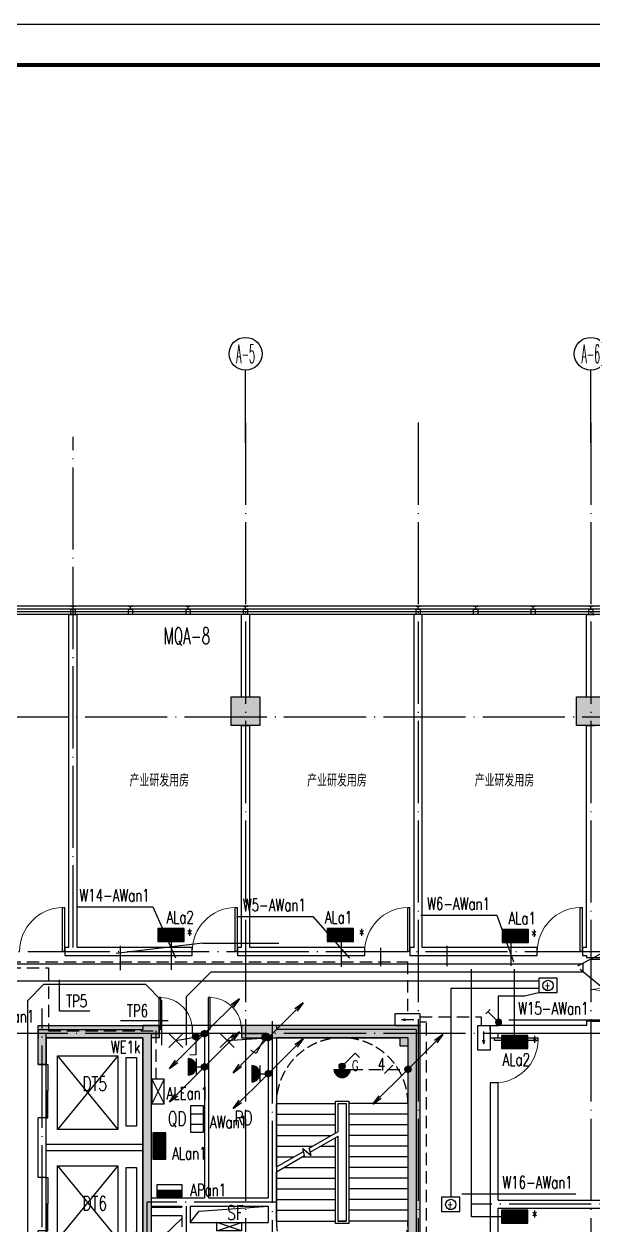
# Model space of a CAD drawing. Extents: x 1980812 to 2226895, y -554123 to 281606.
# Drawn here: x 2022974 to 2036821, y -307841 to -278614 of the extents above; entities that cross this region are included whole.
import ezdxf
from ezdxf.enums import TextEntityAlignment as Align

# ---------------------------------------------------------------- set-up
doc = ezdxf.new("R2010")
doc.units = 0
doc.header["$LTSCALE"] = 1000
doc.header["$MEASUREMENT"] = 0
for name, pattern in [('DASH', [0.35, 0.25, -0.1]), ('DOTE', [2.42, 2, -0.2, 0.02, -0.2]), ('DQXX', [4.5, 3, -1.5])]:
    doc.linetypes.add(name, pattern=pattern)
for name, color, linetype in [('$TD_AUDIT_GENERATED_(158)', 8, 'Continuous'), ('$TD_AUDIT_GENERATED_(1F3)', 7, 'Continuous'), ('$TD_AUDIT_GENERATED_(1FCF)', 8, 'Continuous'), ('$TD_AUDIT_GENERATED_(210)', 8, 'Continuous'), ('$TD_AUDIT_GENERATED_(2762)', 8, 'Continuous'), ('$TD_AUDIT_GENERATED_(276D)', 8, 'Continuous'), ('$TD_AUDIT_GENERATED_(2A51)', 8, 'Continuous'), ('$TD_AUDIT_GENERATED_(FFA)', 8, 'Continuous'), ('1', 1, 'Continuous'), ('AXIS', 7, 'Continuous'), ('AXIS_TEXT', 7, 'Continuous'), ('COLU', 8, 'Continuous'), ('COLU_HATCH', 8, 'Continuous'), ('CURTWALL', 8, 'Continuous'), ('DIM_SYMB', 8, 'Continuous'), ('dote', 8, 'DOTE'), ('DQ1', 1, 'Continuous'), ('DQ2', 2, 'Continuous'), ('DQ7', 7, 'Continuous'), ('DQK', 7, 'Continuous'), ('DQK1', 1, 'Continuous'), ('DQK7', 7, 'Continuous'), ('DQqj', 1, 'Continuous'), ('DQX', 2, 'DQXX'), ('STAIR', 8, 'Continuous'), ('TK', 1, 'Continuous'), ('WALL', 7, 'Continuous'), ('WINDOW', 8, 'Continuous')]:
    doc.layers.add(name, color=color, linetype=linetype)
doc.styles.add('_TCH_AXIS', font='COMPLEX', dxfattribs={"bigfont": 'GBCBIG'})
doc.styles.add('COMPLEX', font='COMPLEX')
doc.styles.add('D8', font='txtw.shx', dxfattribs={"width": 0.7, "bigfont": 'hztxtw.shx'})
doc.styles.add('HZF', font='ROMANS2', dxfattribs={"width": 0.7, "bigfont": 'HZDF2'})
doc.styles.add('HZTXTW', font='txtw.shx', dxfattribs={"width": 0.6, "bigfont": 'hztxtw.shx'})

# ---------------------------------------------------------------- blocks, each defined once
blk = doc.blocks.new('_AXISO')
blk.add_circle((0, 0), 0.5)
at = {"layer": 'AXIS_TEXT', "style": 'COMPLEX', "width": 1.041667}
blk.add_attdef('A', text='', height=0.56, dxfattribs=at).set_placement((-0.25, -0.28), (0.25, -0.28), align=Align.FIT)
blk = doc.blocks.new('$TD_AUDIT_GENERATED_(9F)')
at = {"layer": 'AXIS'}
for p, q in [((31700, 29979), (31700, 31745)), ((40100, 29979), (40100, 31745))]:
    blk.add_line(p, q, dxfattribs=at)
at = {"layer": 'dote'}
for p, q in [((31700, 30469), (31700, -6248)), ((35900, 30469), (35900, -5250)), ((40100, 30469), (40100, -6248)), ((27500, 17700), (27500, 30123)), ((56411, 26000), (-8456, 26000)), ((56413, 23300), (-8454, 23300)), ((56413, 15600), (-8454, 15600)), ((54631, 11450), (37209, 11450))]:
    blk.add_line(p, q, dxfattribs=at)
at = {"layer": 'AXIS'}
ref = blk.add_blockref('_AXISO', (31700, 32145), dxfattribs=dict(at, xscale=800, yscale=800, zscale=800))
ref.add_attrib('A', 'A-5', dxfattribs={"layer": 'AXIS_TEXT', "height": 452.5, "style": '_TCH_AXIS', "width": 0.344262}).set_placement((31474, 31919), (31926, 31919), align=Align.FIT)
ref = blk.add_blockref('_AXISO', (40100, 32145), dxfattribs=dict(at, xscale=800, yscale=800, zscale=800))
ref.add_attrib('A', 'A-6', dxfattribs={"layer": 'AXIS_TEXT', "height": 452.5, "style": '_TCH_AXIS', "width": 0.344262}).set_placement((39874, 31919), (40326, 31919), align=Align.FIT)
blk = doc.blocks.new('A$C63E13691')
at = {"layer": 'WALL'}
for p, q in [((0, -650), (0, 100)), ((0, 100), (200, 100)), ((200, -650), (200, 100)), ((0, -650), (200, -650)), ((0, -3400), (0, -1950)), ((0, -1950), (200, -1950)), ((200, -3400), (200, -1950)), ((0, -3400), (200, -3400)), ((0, -6150), (0, -4700)), ((0, -4700), (200, -4700)), ((200, -6150), (200, -4700)), ((0, -6150), (200, -6150)), ((0, -8200), (0, -7450)), ((0, -7450), (200, -7450)), ((200, -8200), (200, -7450)), ((0, -8200), (200, -8200))]:
    blk.add_line(p, q, dxfattribs=at)
at = {"layer": 'WINDOW'}
for p, q in [((0, -1950), (0, -650)), ((0, -4700), (0, -3400)), ((0, -7450), (0, -6150))]:
    blk.add_line(p, q, dxfattribs=at)
for points in [[(-41, -1300), (0, -1300), (0, -650), (-41, -650)], [(-41, -1300), (0, -1300), (0, -1950), (-41, -1950)], [(-41, -4050), (0, -4050), (0, -3400), (-41, -3400)], [(-41, -4050), (0, -4050), (0, -4700), (-41, -4700)], [(-41, -6800), (0, -6800), (0, -6150), (-41, -6150)], [(-41, -6800), (0, -6800), (0, -7450), (-41, -7450)]]:
    blk.add_lwpolyline(points, close=True, dxfattribs=at)
blk = doc.blocks.new('$DorLib2D$00000001')
for p, q in [((0.45, 0.975), (0.5, 0.975)), ((0.45, 0), (0.45, 0.975)), ((0.5, 0), (0.5, 0.975)), ((0.5, 0), (0.45, 0))]:
    blk.add_line(p, q)
at = {"lineweight": 13}
blk.add_arc((0.475, 0), 0.975, 91.4693, 180, dxfattribs=at)
blk = doc.blocks.new('$TD_AUDIT_GENERATED_(15B)')
at = {"layer": '$TD_AUDIT_GENERATED_(158)'}
for p, q in [((1825, 3200), (-525, 3200)), ((1825, 3050), (-525, 3050))]:
    blk.add_line(p, q, dxfattribs=at)
at = {"layer": '$TD_AUDIT_GENERATED_(210)'}
for p, q in [((3625, 1100), (4225, 1300)), ((4225, 1100), (3625, 1300))]:
    blk.add_line(p, q, dxfattribs=at)
for points in [[(2975, 1300), (3196, 1577), (4875, 1700)], [(2125, -1275), (2345, 986), (2775, 1400)]]:
    blk.add_lwpolyline(points, dxfattribs=at)
blk.add_lwpolyline([(3625, 1300), (4225, 1300), (4225, 1100), (3625, 1100)], close=True, dxfattribs=at)
at = {"layer": 'DIM_SYMB'}
for points in [[(7525, 1210, 0, 0, 0), (7525, 4800, 0, 0, 0), (5825, 4800, 0, 0, 0), (5825, 3310, 40, 0, 0), (5825, 3160, 0, 0, 0)], [(5825, 1210, 0, 0, 0), (5825, 2750, 40, 0, 0), (5825, 2900, 0, 0, 0)]]:
    blk.add_lwpolyline(points, format="xyseb", dxfattribs=at)
at = {"layer": 'dote'}
for p, q in [((-625, -3652), (-625, 6515)), ((4975, 6200), (4975, -2986)), ((1925, 1800), (1925, -3715)), ((5075, 1800), (1925, 1800)), ((2875, 1700), (2875, -3715))]:
    blk.add_line(p, q, dxfattribs=at)
at = {"layer": 'STAIR'}
for p, q in [((5075, 2655), (5075, 4200)), ((5075, 4200), (6515, 4200)), ((6515, 3486), (6515, 4260)), ((6515, 4260), (6835, 4260)), ((6575, 3521), (6575, 4200)), ((6575, 3521), (6575, 4200)), ((6575, 4200), (6775, 4200)), ((6775, 4200), (6775, 1340)), ((6775, 4200), (6775, 1340)), ((6835, 4260), (6835, 1280)), ((8275, 4200), (6835, 4200)), ((8275, 4200), (8275, 1340)), ((5075, 3940), (6515, 3940)), ((8275, 3940), (6835, 3940)), ((5075, 3680), (6515, 3680)), ((5872, 3115), (6575, 3521)), ((8275, 3680), (6835, 3680)), ((5075, 3420), (6400, 3420)), ((5899, 3015), (6575, 3405)), ((6515, 1280), (6515, 3371)), ((6575, 1340), (6575, 3405)), ((6575, 1340), (6575, 3405)), ((8275, 3420), (6835, 3420)), ((5075, 3160), (5950, 3160)), ((5075, 2655), (5734, 3035)), ((5075, 2539), (5761, 2935)), ((5761, 2935), (5714, 3107)), ((5714, 3107), (5920, 2935)), ((5920, 2935), (5872, 3115)), ((6150, 3160), (6515, 3160)), ((8275, 3160), (6835, 3160)), ((5075, 2900), (5500, 2900)), ((5250, 2640), (6515, 2640)), ((5700, 2900), (6515, 2900)), ((8275, 2900), (6835, 2900)), ((8275, 2640), (6835, 2640)), ((5075, 1340), (5075, 2539)), ((5075, 2380), (6515, 2380)), ((8275, 2380), (6835, 2380)), ((5075, 2120), (6515, 2120)), ((8275, 2120), (6835, 2120)), ((5075, 1860), (6515, 1860)), ((8275, 1860), (6835, 1860)), ((5075, 1600), (6515, 1600)), ((8275, 1600), (6835, 1600)), ((5075, 1340), (6515, 1340)), ((6835, 1280), (6515, 1280)), ((6775, 1340), (6575, 1340)), ((6575, 1340), (6775, 1340)), ((8275, 1340), (6835, 1340))]:
    blk.add_line(p, q, dxfattribs=at)
at = {"layer": 'STAIR', "linetype": 'DASH'}
for centre, start, end in [((6675, 4200), 0, 180), ((6675, 1340), 180, 360)]:
    blk.add_arc(centre, 1600, start, end, dxfattribs=at)
at = {"layer": 'WALL'}
for p, q in [((-725, 6000), (-625, 6000)), ((-725, 6000), (-725, 5800)), ((-625, 6000), (1825, 6000)), ((1825, 6100), (1825, 6000)), ((2025, 6100), (1825, 6100)), ((1825, 6000), (1825, 6000)), ((2025, 6100), (2025, 6100)), ((2225, 6100), (2025, 6100)), ((2025, 5900), (2225, 5900)), ((2025, 5900), (2025, 1900)), ((2025, 5900), (2025, 5900)), ((2225, 5900), (2225, 6100)), ((3375, 6100), (3025, 6100)), ((3025, 6100), (3025, 5900)), ((3025, 5900), (3325, 5900)), ((3325, 5900), (3325, 1900)), ((3425, 6100), (3375, 6100)), ((3425, 5900), (3425, 6100)), ((3425, 5900), (3425, 1900)), ((5075, 6100), (4225, 6100)), ((4225, 6100), (4225, 5900)), ((4225, 5900), (4875, 5900)), ((4875, 5900), (4875, 5900)), ((4875, 5900), (4875, 1900)), ((5075, 6100), (5075, 6000)), ((8475, 6000), (5075, 6000)), ((8475, 6000), (8475, -1650)), ((-725, 5800), (-725, 5800)), ((-725, 5150), (-725, 5800)), ((-525, 5150), (-525, 5800)), ((-525, 5800), (1825, 5800)), ((1825, 5800), (1825, 1800)), ((8275, 5800), (5075, 5800)), ((5075, 5800), (5075, 1800)), ((8275, 5800), (8275, -1550)), ((-725, 5150), (-525, 5150)), ((1825, 1800), (1825, 1575)), ((2025, 1900), (2875, 1900)), ((2875, 1900), (3325, 1900)), ((3425, 1900), (4875, 1900)), ((5075, 1800), (5075, 1200)), ((1825, 1575), (1825, -1375)), ((2025, 1700), (2775, 1700)), ((2025, 1700), (2025, 1675)), ((2025, 1675), (2775, 1675)), ((2025, 1475), (2775, 1475)), ((2025, 1475), (2025, -1275)), ((2775, 1700), (2775, 1675)), ((2775, 1475), (2775, 1200)), ((2975, 1700), (2975, 1575)), ((2975, 1700), (3375, 1700)), ((2975, 1575), (2975, 1300)), ((3375, 1700), (4875, 1700)), ((4875, 1700), (4875, 1300)), ((2975, 1300), (4875, 1300))]:
    blk.add_line(p, q, dxfattribs=at)
at = {"layer": 'WINDOW'}
for p, q in [((3025, 6100), (2225, 6100)), ((3025, 5900), (2225, 5900)), ((4225, 6100), (3425, 6100)), ((4225, 5900), (3425, 5900))]:
    blk.add_line(p, q, dxfattribs=at)
at = {"layer": 'WINDOW', "color": 1}
for p, q in [((1219, 5356), (-256, 3567)), ((-256, 5356), (1219, 3567)), ((1219, 2681), (-256, 893)), ((-256, 2681), (1219, 893))]:
    blk.add_line(p, q, dxfattribs=at)
for points in [[(-256, 5356), (1219, 5356), (1219, 3567), (-256, 3567)], [(1415, 5319), (1673, 5319), (1673, 3647), (1415, 3647)], [(-256, 2681), (1219, 2681), (1219, 893), (-256, 893)], [(1415, 2644), (1673, 2644), (1673, 1072), (1415, 972)]]:
    blk.add_lwpolyline(points, close=True, dxfattribs=at)
at = {"layer": 'WINDOW', "xscale": 800, "yscale": -800, "zscale": 800}
for p, rotation in [((2625, 6000), 180.0000000059111), ((3825, 6000), 180.0000000534567)]:
    blk.add_blockref('$DorLib2D$00000001', p, dxfattribs=dict(at, rotation=rotation))
at = {"layer": '$TD_AUDIT_GENERATED_(1F3)', "style": 'HZF', "width": 0.7}
for s, p in [('DT5', (652, 4680)), ('QD', (2660, 3832)), ('RD', (4272, 3846)), ('DT6', (652, 1772)), ('SF', (4075, 1541))]:
    blk.add_text(s, height=350, dxfattribs=at).set_placement(p, align=Align.MIDDLE_CENTER)
blk = doc.blocks.new('A$C28812CA5')
at = {"layer": '$TD_AUDIT_GENERATED_(1F3)', "style": 'D8', "width": 0.7}
for p in [(29600, -1537), (33924, -1537), (38000, -1537)]:
    blk.add_text('\\M+5B2FA\\M+5D2B5\\M+5D1D0\\M+5B7A2\\M+5D3C3\\M+5B7BF', height=300, rotation=0.0006, dxfattribs=at).set_placement(p, align=Align.MIDDLE_CENTER)
blk = doc.blocks.new('$TD_AUDIT_GENERATED_(2768)')
at = {"layer": '$TD_AUDIT_GENERATED_(276D)'}
blk.add_line((115028288, 22648046), (115028222, 22648046), dxfattribs=at)
for points in [[(115028222, 22648096), (115028225, 22648096), (115028225, 22647996), (115028222, 22647996)], [(115028288, 22648096), (115028422, 22648096), (115028422, 22647996), (115028288, 22647996)]]:
    blk.add_lwpolyline(points, close=True, dxfattribs=at)
blk = doc.blocks.new('$TD_AUDIT_GENERATED_(2963)')
at = {"layer": 'WINDOW', "rotation": 270}
for p in [(-22620546, 115030922), (-22619146, 115030922), (-22617746, 115030922), (-22616346, 115030922), (-22612146, 115030922), (-22610746, 115030922), (-22609346, 115030922), (-22607946, 115030922)]:
    blk.add_blockref('$TD_AUDIT_GENERATED_(2768)', p, dxfattribs=at)
blk = doc.blocks.new('$DorLib2D$00000002')
for p, q in [((-0.5, 0), (-0.5, 0.4875)), ((-0.475, 0.4875), (-0.5, 0.4875)), ((-0.475, 0), (-0.475, 0.4875)), ((0.475, 0), (0.475, 0.4875)), ((0.475, 0.4875), (0.5, 0.4875)), ((0.5, 0), (0.5, 0.4875)), ((-0.5, 0), (-0.475, 0)), ((0.5, 0), (0.475, 0))]:
    blk.add_line(p, q)
at = {"lineweight": 13}
for centre, start, end in [((-0.4875, 0), 0, 88.53072), ((0.4875, 0), 91.46928, 180)]:
    blk.add_arc(centre, 0.4875, start, end, dxfattribs=at)
blk = doc.blocks.new('A$C30D84972')
at = {"layer": 'CURTWALL'}
for p, q in [((31700, 2700), (14550, 2700)), ((31700, 2633.3), (14550, 2633.3)), ((35900, 2700), (31700, 2700)), ((35900, 2633.3), (31700, 2633.3)), ((48700, 2700), (35900, 2700)), ((48700, 2633.3), (35900, 2633.3)), ((31700, 2566.7), (14550, 2566.7)), ((31700, 2500), (14550, 2500)), ((35900, 2566.7), (31700, 2566.7)), ((35900, 2500), (31700, 2500)), ((48700, 2566.7), (35900, 2566.7)), ((48700, 2500), (35900, 2500))]:
    blk.add_line(p, q, dxfattribs=at)
at = {"layer": 'dote'}
blk.add_line((4616.7, -5700), (53728.2, -5700), dxfattribs=at)
at = {"layer": 'WALL'}
for p, q in [((27400, -5600), (27400, 2500)), ((27400, 2500), (27600, 2500)), ((27600, -5600), (27600, 2500)), ((31600, 500), (31600, 2500)), ((31800, 500), (31800, 2500)), ((35800, -5600), (35800, 2500)), ((36000, -5600), (36000, 2500)), ((40000, 500), (40000, 2500)), ((40000, 2500), (40200, 2500)), ((31600, 500), (31800, 500)), ((40000, 500), (40200, 500)), ((31600, -5600), (31600, -200)), ((31600, -200), (31800, -200)), ((31800, -5600), (31800, -200)), ((40000, -5600), (40000, -200)), ((40000, -200), (40200, -200)), ((27400, -5600), (27300, -5600)), ((27300, -5600), (27300, -5800)), ((27300, -5800), (27500, -5800)), ((27500, -5800), (30400, -5800)), ((30400, -5600), (27600, -5600)), ((30400, -5800), (30400, -5600)), ((31600, -5600), (31500, -5600)), ((31500, -5600), (31500, -5800)), ((31500, -5800), (31700, -5800)), ((31700, -5800), (34600, -5800)), ((34600, -5600), (31800, -5600)), ((34600, -5800), (34600, -5600)), ((35800, -5600), (35700, -5600)), ((35700, -5600), (35700, -5800)), ((35700, -5800), (35900, -5800)), ((35900, -5800), (38800, -5800)), ((38800, -5600), (36000, -5600)), ((38800, -5800), (38800, -5600)), ((40000, -5600), (39900, -5600)), ((39900, -5600), (39900, -5800)), ((39900, -5800), (40000, -5800)), ((40000, -5800), (40000, -5849.6)), ((40000, -5849.6), (40200, -5849.6)), ((37650, -7600), (37650, -7500)), ((37650, -7500), (37850, -7500)), ((37850, -7500), (37850, -7500)), ((40000, -7500), (37850, -7500)), ((40200, -7399.6), (40000, -7399.6)), ((40000, -7399.6), (40000, -7500)), ((37650, -7600), (37650, -7800)), ((37650, -7800), (37850, -7800)), ((37850, -7800), (37850, -7700)), ((40100, -7700), (37850, -7700)), ((46100, -7700), (40100, -7700)), ((37850, -8900), (37650, -8900)), ((37650, -8900), (37650, -11850)), ((37850, -11750), (37850, -8900)), ((37650, -11850), (37650, -14800)), ((37850, -11750), (46800, -11750)), ((37850, -11950), (46700, -11950)), ((37850, -14800), (37850, -11950))]:
    blk.add_line(p, q, dxfattribs=at)
at = {"layer": 'WINDOW', "xscale": 1100, "yscale": 1100, "zscale": 1100}
for p in [(26750, -5700), (30950, -5700), (35150, -5700), (39350, -5700)]:
    blk.add_blockref('$DorLib2D$00000001', p, dxfattribs=at)
at = {"layer": 'WINDOW'}
for name, p, xscale, yscale, zscale, rotation in [('$DorLib2D$00000002', (40100, -6624.6), 1550, -1550, 1550, 89.99999999925576), ('$DorLib2D$00000001', (37750, -8350), 1100, -1100, 1100, 89.99999999999372)]:
    blk.add_blockref(name, p, dxfattribs=dict(at, xscale=xscale, yscale=yscale, zscale=zscale, rotation=rotation))
blk = doc.blocks.new('$TD_AUDIT_GENERATED_(3BB2)')
at = {"layer": 'COLU_HATCH'}
h = blk.add_hatch(color=256, dxfattribs=at)
h.dxf.hatch_style = 1
h.paths.add_polyline_path([(31350, 23800), (32050, 23800), (32050, 23100), (31350, 23100)])
h = blk.add_hatch(color=256, dxfattribs=at)
h.dxf.hatch_style = 1
h.paths.add_polyline_path([(39750, 23800), (40450, 23800), (40450, 23100), (39750, 23100)])
h = blk.add_hatch(color=256, dxfattribs=at)
h.dxf.hatch_style = 1
h.paths.add_polyline_path([(26650, 15800), (26650, 14850), (26850, 14850), (26850, 15500), (29600, 15500), (29600, 15800)])
h = blk.add_hatch(color=256, dxfattribs=at)
h.dxf.hatch_style = 1
h.paths.add_polyline_path([(31600, 15500), (35450, 15500), (35450, 15300), (35650, 15300), (35650, 7600), (35450, 7600), (35450, 7400), (32250, 7400), (32250, 7100), (35950, 7100), (35950, 15800), (31600, 15800)])
h = blk.add_hatch(color=256, dxfattribs=at)
h.dxf.hatch_style = 1
h.paths.add_polyline_path([(29400, 15500), (29400, 7400), (29200, 7400), (29200, 15500)])
at = {"layer": 'COLU'}
for points in [[(31350, 23800), (32050, 23800), (32050, 23100), (31350, 23100)], [(39750, 23800), (40450, 23800), (40450, 23100), (39750, 23100)], [(29600, 15800), (29600, 15500), (29400, 15500), (29400, 7400), (29400, 7400), (29400, 7100), (26650, 7100), (26650, 8050), (26850, 8050), (26850, 7400), (29200, 7400), (29200, 15500), (26850, 15500), (26850, 14850), (26650, 14850), (26650, 15800)], [(31600, 15500), (35450, 15500), (35450, 15300), (35650, 15300), (35650, 7600), (35450, 7600), (35450, 7400), (32250, 7400), (32250, 7100), (35950, 7100), (35950, 15800), (31600, 15800)]]:
    blk.add_lwpolyline(points, close=True, dxfattribs=at)
blk = doc.blocks.new('dd')
at = {"layer": 'DQK1', "color": 1}
for p, q in [((-200, 100), (200, 100)), ((-200, 92), (200, 92)), ((-196, 62), (196, 62)), ((-188, 32), (188, 32)), ((-174, 2), (174, 2)), ((-154, -28), (154, -28)), ((-122, -58), (122, -58)), ((-68, -88), (68, -88))]:
    blk.add_line(p, q, dxfattribs=at)
blk.add_arc((0, 100), 200, 180, 0, dxfattribs=at)
blk = doc.blocks.new('*X249')
at = {"color": 0}
for p, q in [((5315, 4110), (5515, 4110)), ((5320, 4140), (5510, 4140)), ((5320, 4080), (5510, 4080)), ((5335, 4170), (5495, 4170)), ((5335, 4050), (5495, 4050)), ((5371, 4200), (5459, 4200)), ((5372, 4020), (5459, 4020))]:
    blk.add_line(p, q, dxfattribs=at)
blk = doc.blocks.new('kg')
at = {"layer": 'DQK1'}
for p, q in [((53, 53), (318, 318)), ((318, 318), (424, 212))]:
    blk.add_line(p, q, dxfattribs=at)
blk.add_circle((0, 0), 75, dxfattribs=at)
at = {"layer": 'DQK1', "xscale": 0.75, "yscale": 0.75, "zscale": 0.75}
blk.add_blockref('*X249', (-4061, -3083), dxfattribs=at)
at = {"layer": 'DQK7', "style": 'D8', "width": 0.7}
blk.add_text('G', height=250, dxfattribs=at).set_placement((241, -107))
blk = doc.blocks.new('*X251')
at = {"color": 0}
for p, q in [((126, 2940), (274, 2940)), ((128, 2970), (272, 2970)), ((144, 3000), (256, 3000)), ((137, 2910), (263, 2910)), ((173, 2880), (227, 2880))]:
    blk.add_line(p, q, dxfattribs=at)
blk = doc.blocks.new('j')
at = {"layer": '1', "color": 7}
blk.add_line((850, 850), (850, 850), dxfattribs=at)
blk.add_line((850, 850), (850, 850), dxfattribs=at)
blk.add_line((850, 850), (850, 850), dxfattribs=at)
blk.add_line((850, 850), (850, 850), dxfattribs=at)
blk.add_line((850, 850), (850, 850), dxfattribs=at)
blk.add_line((850, 850), (850, 850), dxfattribs=at)
blk.add_line((850, 850), (850, 850), dxfattribs=at)
blk.add_line((850, 850), (850, 850), dxfattribs=at)
blk.add_line((850, 850), (850, 850), dxfattribs=at)
blk.add_line((850, 850), (850, 850), dxfattribs=at)
blk.add_line((850, 850), (850, 850), dxfattribs=at)
blk.add_line((850, 850), (850, 850), dxfattribs=at)
blk.add_line((850, 850), (850, 850), dxfattribs=at)
blk.add_line((850, 850), (850, 850), dxfattribs=at)
blk.add_line((850, 850), (850, 850), dxfattribs=at)
blk.add_line((850, 850), (850, 850), dxfattribs=at)
blk.add_line((850, 850), (850, 850), dxfattribs=at)
blk.add_line((850, 850), (850, 850), dxfattribs=at)
at = {"layer": 'DQK1'}
blk.add_circle((0, 0), 75, dxfattribs=at)
at = {"layer": 'DQK7'}
for p, q in [((0, 0), (850, 850)), ((850, 850), (647, 703)), ((850, 850), (703, 647))]:
    blk.add_line(p, q, dxfattribs=at)
at = {"layer": 'DQK1'}
blk.add_blockref('*X251', (-200, -2950), dxfattribs=at)
blk = doc.blocks.new('P')
at = {"layer": 'DQK7'}
blk.add_line((-100, -100), (100, 100), dxfattribs=at)
blk = doc.blocks.new('4')
at = {"layer": 'DQK7', "linetype": 'ByBlock', "style": 'D8', "width": 0.7}
blk.add_text('4', height=300, dxfattribs=at).set_placement((-100, -193))
blk = doc.blocks.new('DQZ')
at = {"layer": 'DQK1'}
for q in [(-170, 170), (-170, -170), (170, 170), (170, -170)]:
    blk.add_line((0, 0), q, dxfattribs=at)
at = {"layer": 'DQK1', "ltscale": 0.08}
blk.add_line((-170, -170), (170, -170), dxfattribs=at)
blk = doc.blocks.new('*X257')
at = {"color": 0}
for p, q in [((5315, 4110), (5515, 4110)), ((5320, 4140), (5510, 4140)), ((5320, 4080), (5510, 4080)), ((5335, 4170), (5495, 4170)), ((5335, 4050), (5495, 4050)), ((5371, 4200), (5459, 4200)), ((5372, 4020), (5459, 4020))]:
    blk.add_line(p, q, dxfattribs=at)
blk = doc.blocks.new('k1')
at = {"layer": 'DQK1'}
for p, q in [((53, 53), (318, 318)), ((318, 318), (424, 212))]:
    blk.add_line(p, q, dxfattribs=at)
blk.add_circle((0, 0), 75, dxfattribs=at)
at = {"layer": 'DQK1', "xscale": 0.75, "yscale": 0.75, "zscale": 0.75}
blk.add_blockref('*X257', (-4061, -3083), dxfattribs=at)
blk = doc.blocks.new('dyz')
at = {"layer": 'DQK1'}
for p, q in [((-300, 0), (300, 0)), ((-300, -300), (-300, 0)), ((300, 0), (300, -300)), ((300, -300), (-300, -300))]:
    blk.add_line(p, q, dxfattribs=at)
at = {"layer": 'DQK7'}
for q in [(-58, -127), (-58, -127), (150, -150), (-58, -173), (-58, -173)]:
    blk.add_line((-150, -150), q, dxfattribs=at)
blk = doc.blocks.new('*X245')
at = {"color": 0}
for p, q in [((8700, 8370), (9500, 8370)), ((8700, 8340), (9500, 8340)), ((8700, 8310), (9500, 8310)), ((8700, 8280), (9500, 8280)), ((8700, 8250), (9500, 8250)), ((8700, 8220), (9500, 8220)), ((8700, 8190), (9500, 8190)), ((8700, 8160), (9500, 8160)), ((8700, 8130), (9500, 8130)), ((8700, 8100), (9500, 8100)), ((8700, 8070), (9500, 8070)), ((8700, 8040), (9500, 8040)), ((8700, 8010), (9500, 8010))]:
    blk.add_line(p, q, dxfattribs=at)
blk = doc.blocks.new('XM')
at = {"layer": '1'}
for p, q in [((320, 168), (-320, 168)), ((-320, 168), (-320, -152)), ((320, -152), (320, 168)), ((-320, -152), (320, -152))]:
    blk.add_line(p, q, dxfattribs=at)
at = {"layer": '1', "xscale": 0.8, "yscale": 0.8, "zscale": 0.8}
blk.add_blockref('*X245', (-7280, -6552), dxfattribs=at)
blk = doc.blocks.new('xl')
at = {"layer": 'DQK1'}
h = blk.add_hatch(dxfattribs=at)
h.set_pattern_fill('LINE', color=1, scale=8, style=0)
h.set_pattern_definition([(0, (-712.643, -443.37), (0, 25.4), [])])
h.paths.add_polyline_path([(300, -150), (300, 0), (-300, 0), (-300, -150)])
at = {"layer": 'DQK1', "color": 1}
for p, q in [((-300, 150), (300, 150)), ((-300, -150), (-300, 150)), ((300, 0), (-300, 0)), ((300, 150), (300, -150)), ((300, -150), (-300, -150))]:
    blk.add_line(p, q, dxfattribs=at)
blk = doc.blocks.new('xmj')
at = {"layer": 'DQK1', "color": 1}
for p, q in [((-300, 150), (300, -150)), ((-300, -150), (300, 150)), ((300, 150), (-300, 150)), ((-300, 150), (-300, -150)), ((300, -150), (300, 150)), ((-300, -150), (300, -150))]:
    blk.add_line(p, q, dxfattribs=at)
blk = doc.blocks.new('XDB')
at = {"layer": 'DQK1'}
for p, q in [((-320, 160), (-320, -160)), ((320, 160), (-320, 160)), ((-120, 160), (-120, -160)), ((120, -160), (120, 160)), ((320, -160), (320, 160)), ((-320, -160), (320, -160))]:
    blk.add_line(p, q, dxfattribs=at)
blk = doc.blocks.new('FP')
at = {"layer": 'DQK1'}
for p, q in [((-225, 175), (-225, -175)), ((225, 175), (-225, 175)), ((225, -175), (225, 175)), ((-225, -175), (225, -175))]:
    blk.add_line(p, q, dxfattribs=at)
blk.add_circle((0, 0), 125, dxfattribs=at)
at = {"layer": 'DQK7', "style": 'D8', "width": 0.7}
for s, p in [('+', (-83, -89)), ('-', (-80, -202))]:
    blk.add_text(s, height=180, dxfattribs=at).set_placement(p)
blk = doc.blocks.new('*X263')
at = {"color": 0, "linetype": 'Continuous'}
for p, q in [((28109, 10830), (28307, 10830)), ((28109, 10800), (28307, 10800)), ((28118, 10860), (28297, 10860)), ((28119, 10770), (28297, 10770)), ((28141, 10890), (28274, 10890)), ((28142, 10740), (28273, 10740))]:
    blk.add_line(p, q, dxfattribs=at)
blk = doc.blocks.new('KTA')
at = {"layer": 'DQK1'}
for p, q in [((203, 309), (309, 203)), ((53, 53), (256, 256))]:
    blk.add_line(p, q, dxfattribs=at)
blk.add_circle((0, 0), 75, dxfattribs=at)
at = {"layer": 'DQK1', "xscale": 0.75, "yscale": 0.75, "zscale": 0.75, "rotation": 180}
blk.add_blockref('*X263', (21156, 8112), dxfattribs=at)
blk = doc.blocks.new('z1d')
at = {"layer": 'DQK1'}
for p, q in [((0, -200), (0, 0)), ((-200, -200), (200, -200)), ((-152, -270), (152, -270)), ((-120, -240), (120, -240)), ((-62, -210), (62, -210)), ((-200, -390), (200, -390)), ((-200, -400), (200, -400)), ((-196, -360), (196, -360)), ((-187, -330), (187, -330)), ((-173, -300), (173, -300))]:
    blk.add_line(p, q, dxfattribs=at)
blk.add_arc((0, -400), 200, 0, 180, dxfattribs=at)
blk = doc.blocks.new('tu kuang A1 A')
at = {"layer": 'TK'}
blk.add_lwpolyline([(0, 59400), (84100, 59400), (84100, 0), (0, 0)], close=True, dxfattribs=at)
at = {"layer": 'TK', "const_width": 100}
blk.add_lwpolyline([(83100, 1000), (83100, 58400), (2500, 58400), (2500, 1000)], close=True, dxfattribs=at)

msp = doc.modelspace()

# ---------------------------------------------------------------- linework, layer by layer
at = {"layer": 'DQ2'}
for p, q in [((2026553.5, -300943.2), (2026553.5, -301632)), ((2030688.6, -300944.9), (2030688.6, -301562.2)), ((2034820.2, -300966.6), (2034820.2, -301538)), ((2025317.7, -301044.9), (2025317.7, -301638.3)), ((2031652.4, -301092.4), (2031652.4, -301541.8)), ((2033264.9, -301044.9), (2033264.9, -301544.3)), ((2034912.1, -303228.1), (2034912.1, -301614.4)), ((2026666.5, -303354.1), (2027079, -303276.9)), ((2027224.6, -303242.7), (2027366.5, -303184.4)), ((2027915.8, -303354.1), (2028764.7, -303294.2))]:
    msp.add_line(p, q, dxfattribs=at)
for points in [[(2037024.9, -300697.7), (2037024.9, -301230.5), (2036443, -301546)], [(2034592.1, -307646.1), (2033867.8, -307646.1), (2033867.8, -301613.5)], [(2035502.3, -301904.2), (2021099.3, -301904.2), (2021099.3, -304356.9)], [(2035502.3, -302086.2), (2033359.4, -302086.2), (2033359.4, -307167)], [(2034522.6, -302834.4), (2034522.6, -302262), (2035152.1, -302262), (2035502.3, -302186.4)]]:
    msp.add_lwpolyline(points, dxfattribs=at)
at = {"layer": 'DQ7'}
for p, q in [((2024260.6, -300099.4), (2026111.3, -300099.4)), ((2026111.3, -300099.4), (2026657, -301339.8)), ((2028148.8, -300335.5), (2029999.5, -300335.5)), ((2029999.5, -300335.5), (2030894.5, -301349.3)), ((2032632.6, -300303.8), (2034483.3, -300303.8)), ((2034483.3, -300303.8), (2034887.7, -301433.1)), ((2027322.5, -300984), (2025219.8, -301232.8)), ((2027322.5, -300984), (2029173.2, -300984)), ((2037282.7, -302256.6), (2036510.5, -301626)), ((2023840.7, -302638.2), (2023840.7, -301871.9)), ((2024575.9, -302638.2), (2023840.7, -302638.2)), ((2026483.2, -302875.5), (2025321.2, -302875.5)), ((2034772.2, -302852), (2036786.4, -302852)), ((2033629.4, -307083.8), (2036402.1, -307083.8))]:
    msp.add_line(p, q, dxfattribs=at)
at = {"layer": 'DQqj', "ltscale": 0.15}
for p, q in [((2020719.3, -301484.4), (2026677.3, -301484.4)), ((2026677.3, -301484.4), (2036584, -301484.4)), ((2036584, -301684.4), (2036584, -301484.4)), ((2027526.9, -301684.4), (2026926.9, -302284.4)), ((2027526.9, -301684.4), (2036584, -301684.4)), ((2023055.5, -302384.4), (2023455.5, -301984.4)), ((2023455.5, -301984.4), (2025926.9, -301984.4)), ((2025926.9, -301984.4), (2026326.9, -302384.4)), ((2023055.5, -302384.4), (2023055.5, -311584.4)), ((2026326.9, -303462), (2026326.9, -302384.4)), ((2026926.9, -303462), (2026926.9, -302284.4))]:
    msp.add_line(p, q, dxfattribs=at)
at = {"layer": 'DQX', "ltscale": 0.1}
msp.add_line((2030916.5, -304054.4), (2032316.5, -304054.4), dxfattribs=at)
for points in [[(2021245.2, -301434.4), (2032309.3, -301434.4), (2032309.3, -302693.8)], [(2021245.2, -301584.4), (2023570, -301584.4), (2023570, -303117.7), (2026182, -303117.7), (2026182, -304293.9)], [(2032609.3, -302772.2), (2034101.6, -302772.2), (2034101.6, -302984.4)], [(2033555.3, -313084.4), (2033555.3, -311641.8), (2032766.3, -310433.7), (2032766.3, -302904.5), (2032609.3, -302904.5)]]:
    msp.add_lwpolyline(points, dxfattribs=at)

# ---------------------------------------------------------------- block references
at = {"layer": '$TD_AUDIT_GENERATED_(1FCF)'}
msp.add_blockref('A$C28812CA5', (1996666.5, -295484.4), dxfattribs=at)
at = {"layer": '$TD_AUDIT_GENERATED_(2762)'}
msp.add_blockref('$TD_AUDIT_GENERATED_(2963)', (1996666.5, -295484.4), dxfattribs=at)
at = {"layer": '$TD_AUDIT_GENERATED_(FFA)'}
msp.add_blockref('A$C30D84972', (1996666.5, -295484.4), dxfattribs=at)
at = {"layer": 'COLU'}
for name, p in [('$TD_AUDIT_GENERATED_(3BB2)', (1996666.5, -318784.4)), ('$TD_AUDIT_GENERATED_(15B)', (2024041.5, -309084.4))]:
    msp.add_blockref(name, p, dxfattribs=at)
at = {"layer": 'COLU', "xscale": -1}
msp.add_blockref('A$C63E13691', (2023516.5, -303284.4), dxfattribs=at)
at = {"layer": 'DQ1', "ltscale": 0.05}
for name, p in [('j', (2027366.5, -303184.4)), ('j', (2028916.5, -303284.4)), ('dyz', (2032309.3, -302693.8)), ('j', (2027366.5, -303993.4)), ('j', (2028916.5, -304160.4)), ('j', (2032316.5, -304054.4))]:
    msp.add_blockref(name, p, dxfattribs=at)
at = {"layer": 'DQ1', "xscale": -1}
msp.add_blockref('KTA', (2034522.6, -302909.4), dxfattribs=at)
at = {"layer": 'DQ1', "ltscale": 0.05}
for name, p, rotation in [('dyz', (2034016.5, -303284.4), 90.00000000000001), ('j', (2027366.5, -303184.4), 180), ('k1', (2027150.5, -303254.5), 225.8356800515158), ('j', (2028916.5, -303284.4), 180), ('k1', (2028836.6, -303272.9), 196.5204155666227), ('j', (2027366.5, -303993.4), 180), ('j', (2028916.5, -304160.4), 180), ('j', (2032316.5, -304054.4), 180)]:
    msp.add_blockref(name, p, dxfattribs=dict(at, rotation=rotation))
at = {"layer": 'DQ1', "ltscale": 0.08}
for name, p, rotation in [('DQZ', (2026666.5, -303354.1), 180), ('DQZ', (2027915.8, -303354.1), 180), ('z1d', (2027366.5, -303993.4), 270), ('z1d', (2028916.5, -304160.4), 270)]:
    msp.add_blockref(name, p, dxfattribs=dict(at, rotation=rotation))
msp.add_blockref('kg', (2030716.5, -303978.8), dxfattribs=at)
at = {"layer": 'DQ1', "ltscale": 0.15}
msp.add_blockref('dd', (2030716.5, -304154.4), dxfattribs=at)
at = {"layer": 'DQ2'}
for name, p in [('tu kuang A1 A', (1980812.3, -338013.6)), ('XM', (2026553.5, -300791.2)), ('XM', (2030673.3, -300792.9)), ('XM', (2034933, -300814.6)), ('FP', (2035727.3, -302011.4)), ('XM', (2034912.1, -303396.1)), ('xl', (2026511.8, -307002.2)), ('FP', (2033359.4, -307342)), ('XM', (2034912.1, -307646.1))]:
    msp.add_blockref(name, p, dxfattribs=at)
at = {"layer": 'DQ2', "rotation": 270}
for name, p in [('XDB', (2027182.9, -305264.7)), ('XM', (2026257.3, -305921.6))]:
    msp.add_blockref(name, p, dxfattribs=at)
at = {"layer": 'DQ7', "ltscale": 0.05}
for name, p in [('4', (2031685.3, -303885.4)), ('P', (2031846.4, -304054.4))]:
    msp.add_blockref(name, p, dxfattribs=at)
at = {"layer": 'DQK', "rotation": 270}
msp.add_blockref('xmj', (2026236.8, -304593.9), dxfattribs=at)
at = {"layer": 'WALL'}
msp.add_blockref('$TD_AUDIT_GENERATED_(9F)', (1996666.5, -318784.4), dxfattribs=at)

# ---------------------------------------------------------------- texts
at = {"layer": '$TD_AUDIT_GENERATED_(2A51)', "style": 'HZTXTW', "width": 0.6}
msp.add_text('MQA-8', height=400, rotation=0.00057, dxfattribs=at).set_placement((2026937, -293503.5), align=Align.MIDDLE_CENTER)
at = {"layer": 'DQ7', "style": 'D8', "width": 0.7}
for s, p in [('W14-AWan1', (2025175.7, -299818.9)), ('W6-AWan1', (2033547.7, -300023.4)), ('W5-AWan1', (2029063.9, -300055)), ('ALa2', (2026773.8, -300350.8)), ('ALa1', (2030626, -300352.4)), ('ALa1', (2035096.5, -300374.1)), ('*', (2027002.1, -300782.7)), ('*', (2031189.6, -300784.4)), ('*', (2035387.6, -300806.1)), ('TP5', (2024255.2, -302392)), ('TP6', (2025735.7, -302629.3)), ('W15-AWan1', (2035854.6, -302571.5)), ('W6-APan1', (2022471.1, -302761.9)), ('WE1k', (2025446, -303513.2)), ('*', (2035398.1, -303390.1)), ('ALa2', (2034953.1, -303815.6)), ('W16-AWan1', (2035470.2, -306803.3)), ('*', (2035398.1, -307640.1))]:
    msp.add_text(s, height=300, dxfattribs=at).set_placement(p, align=Align.MIDDLE)
for s, p in [('ALEan1', (2026444.3, -304783.4)), ('AWan1', (2027499.2, -305487.5)), ('ALan1', (2026579.1, -306247.6)), ('APan1', (2027019.1, -307140.5))]:
    msp.add_text(s, height=300, dxfattribs=at).set_placement(p)

doc.saveas('drawing.dxf')
